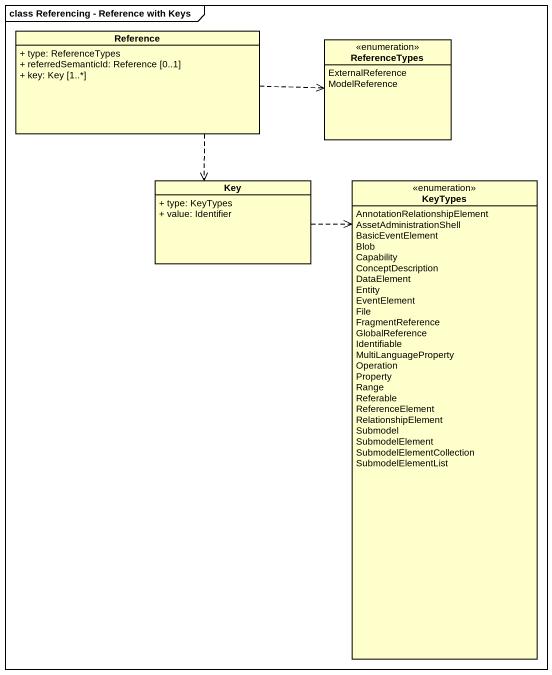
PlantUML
@startuml
mainframe class Referencing - Reference with Keys
hide circle
hide empty members
skinparam classAttributeIconSize 0
class Reference {
  + type: ReferenceTypes
  + referredSemanticId: Reference [0..1]
  + key: Key [1..*]
}
enum ReferenceTypes {
  ExternalReference
  ModelReference
}
class Key {
  + type: KeyTypes
  + value: Identifier
}
enum KeyTypes {
  AnnotationRelationshipElement
  AssetAdministrationShell
  BasicEventElement
  Blob
  Capability
  ConceptDescription
  DataElement
  Entity
  EventElement
  File
  FragmentReference
  GlobalReference
  Identifiable
  MultiLanguageProperty
  Operation
  Property
  Range
  Referable
  ReferenceElement
  RelationshipElement
  Submodel
  SubmodelElement
  SubmodelElementCollection
  SubmodelElementList
}
Reference .right.> ReferenceTypes
Reference ..> Key
Key ..> KeyTypes
@enduml
